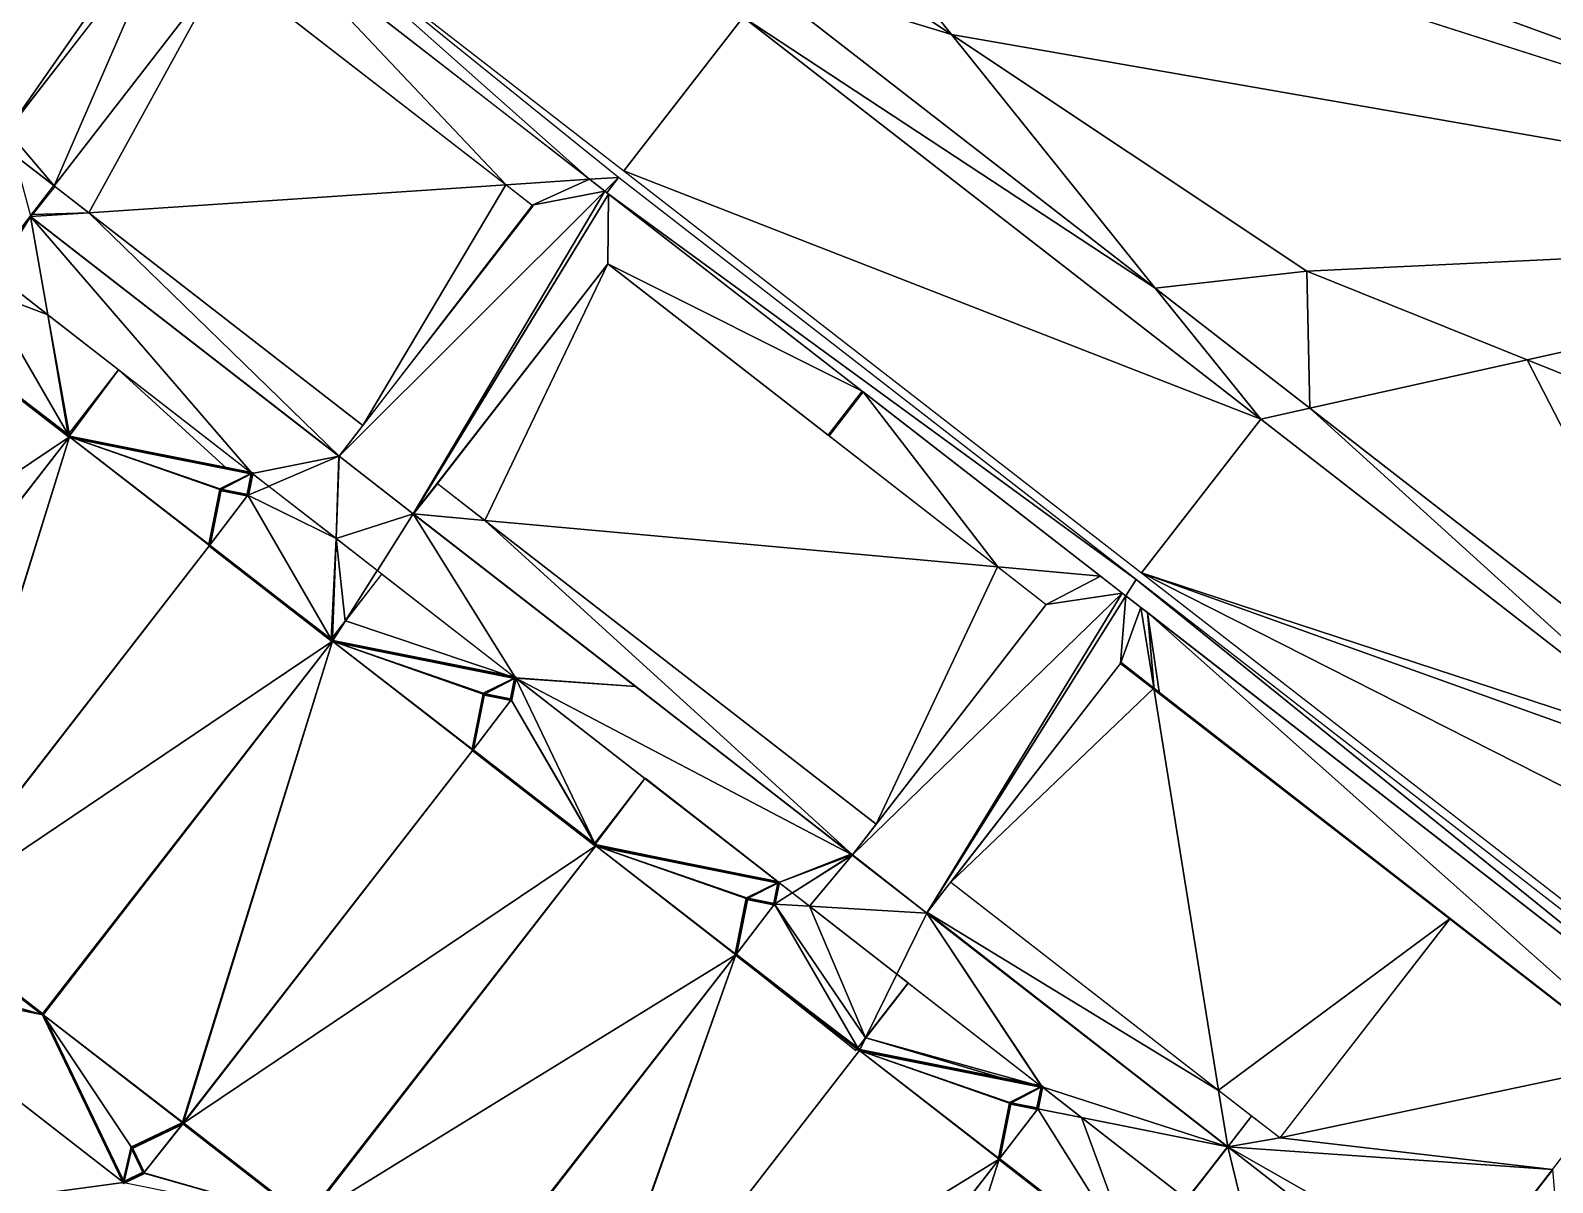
# Model space of a CAD drawing. Header units: metres. Extents: x 1634389 to 1634634, y 8249577 to 8249800.
# Drawn here: x 1634461.63 to 1634489.03, y 8249662.22 to 8249682.95 of the extents above; entities that cross this region are included whole.
import ezdxf

# ---------------------------------------------------------------- set-up
doc = ezdxf.new("R2010")
doc.units = ezdxf.units.M
doc.header["$LTSCALE"] = 2
doc.linetypes.add('CACHE2', pattern=[4.7625, 3.175, -1.5875])
for name, color, linetype in [('CONTOUR-BATIMENT', 5, 'Continuous'), ('MNT-02-ACCES PIETON PRIVE-FF-35', 40, 'Continuous'), ('MNT-02-BASSIN-FF-30', 205, 'Continuous'), ('MNT-02-BATIMENT FINI-FF-0', 1, 'Continuous'), ('MNT-02-BETON DESACTIVE FF-35', 7, 'Continuous'), ('MNT-02-ESPACE VERT DIFFERENT-FF-30', 3, 'Continuous'), ('MNT-02-ESPACE VERT-FF-30', 221, 'Continuous'), ('MNT-02-EVERGREEN-FF-45', 7, 'Continuous'), ('MNT-02-MUR VEGETALISE-FF-30', 35, 'CACHE2'), ('MNT-02-VOIRIE LOURDE-FF-60', 160, 'Continuous')]:
    doc.layers.add(name, color=color, linetype=linetype)

msp = doc.modelspace()

# ---------------------------------------------------------------- linework, layer by layer
at = {"layer": 'CONTOUR-BATIMENT', "linetype": 'CACHE2', "ltscale": 0.05, "const_width": 0.05, "flags": 128}
msp.add_lwpolyline([(1634453.83, 8249669.578), (1634452.235, 8249672.905), (1634457.26, 8249679.374), (1634460.884, 8249678.661), (1634460.806, 8249678.268), (1634460.313, 8249678.366), (1634460.113, 8249677.362), (1634462.334, 8249675.637), (1634465.623, 8249674.982), (1634465.544, 8249674.588), (1634465.052, 8249674.685), (1634464.852, 8249673.682), (1634467.065, 8249671.963), (1634470.362, 8249671.301), (1634470.283, 8249670.909), (1634469.791, 8249671.007), (1634469.59, 8249670.003), (1634471.806, 8249668.282), (1634475.101, 8249667.62), (1634475.022, 8249667.228), (1634474.53, 8249667.327), (1634474.329, 8249666.321), (1634476.553, 8249664.599), (1634479.841, 8249663.944), (1634479.761, 8249663.548), (1634479.268, 8249663.646), (1634479.068, 8249662.643), (1634481.527, 8249660.733), (1634476.314, 8249654.021), (1634473.852, 8249655.926), (1634472.929, 8249655.483), (1634473.146, 8249655.031), (1634472.786, 8249654.857), (1634471.336, 8249657.882), (1634469.116, 8249659.608), (1634468.193, 8249659.165), (1634468.409, 8249658.713), (1634468.047, 8249658.537), (1634466.598, 8249661.562), (1634464.377, 8249663.287), (1634463.454, 8249662.844), (1634463.671, 8249662.393), (1634463.309, 8249662.22), (1634461.857, 8249665.239), (1634459.636, 8249666.965), (1634458.715, 8249666.523), (1634458.932, 8249666.071), (1634458.569, 8249665.897), (1634457.118, 8249668.92), (1634454.899, 8249670.647), (1634453.976, 8249670.204), (1634454.193, 8249669.752)], close=True, dxfattribs=at)
at = {"layer": 'MNT-02-ACCES PIETON PRIVE-FF-35', "linetype": 'ByBlock'}
for points in [[(1634461.945, 8249677.837, 98.353), (1634460.996, 8249678.574, 98.691), (1634460.806, 8249678.268, 98.93)], [(1634460.113, 8249677.362, 98.93), (1634462.31, 8249675.679, 98.93), (1634460.806, 8249678.268, 98.93)], [(1634461.945, 8249677.837, 98.353), (1634460.806, 8249678.268, 98.93), (1634462.31, 8249675.679, 98.93)], [(1634462.324, 8249675.697, 98.914), (1634463.217, 8249676.848, 98.553), (1634461.945, 8249677.837, 98.353)], [(1634462.324, 8249675.697, 98.914), (1634461.945, 8249677.837, 98.353), (1634462.31, 8249675.679, 98.93)], [(1634460.113, 8249677.362, 98.93), (1634462.299, 8249675.664, 98.93), (1634462.299, 8249675.665, 98.93)], [(1634460.113, 8249677.362, 98.93), (1634462.299, 8249675.665, 98.93), (1634462.31, 8249675.679, 98.93)], [(1634465.919, 8249674.749, 98.692), (1634465.622, 8249674.98, 98.93), (1634465.544, 8249674.588, 98.93)], [(1634465.544, 8249674.588, 98.93), (1634465.052, 8249674.685, 98.93), (1634464.852, 8249673.682, 98.93)], [(1634467.131, 8249673.808, 98.354), (1634465.919, 8249674.749, 98.692), (1634465.544, 8249674.588, 98.93)], [(1634464.852, 8249673.682, 98.93), (1634467.043, 8249672, 98.93), (1634465.544, 8249674.588, 98.93)], [(1634467.131, 8249673.808, 98.354), (1634465.544, 8249674.588, 98.93), (1634467.043, 8249672, 98.93)], [(1634464.852, 8249673.682, 98.93), (1634467.034, 8249671.987, 98.93), (1634467.043, 8249672, 98.93)], [(1634467.067, 8249672.031, 98.909), (1634467.131, 8249673.808, 98.354), (1634467.043, 8249672, 98.93)], [(1634467.131, 8249673.808, 98.354), (1634467.067, 8249672.031, 98.909), (1634467.293, 8249672.322, 98.767)], [(1634467.873, 8249673.233, 98.353), (1634467.131, 8249673.808, 98.354), (1634467.293, 8249672.322, 98.767)], [(1634467.873, 8249673.233, 98.353), (1634467.293, 8249672.322, 98.767), (1634467.952, 8249673.171, 98.372)], [(1634470.283, 8249670.909, 98.93), (1634471.786, 8249668.325, 98.93), (1634470.362, 8249671.301, 98.93)], [(1634472.691, 8249669.492, 98.93), (1634470.362, 8249671.301, 98.93), (1634472.691, 8249669.492, 98.93)], [(1634472.691, 8249669.492, 98.93), (1634470.362, 8249671.301, 98.93), (1634471.786, 8249668.325, 98.93)], [(1634470.283, 8249670.909, 98.93), (1634469.791, 8249671.007, 98.93), (1634469.59, 8249670.003, 98.93)], [(1634469.59, 8249670.003, 98.93), (1634471.783, 8249668.322, 98.93), (1634470.283, 8249670.909, 98.93)], [(1634471.786, 8249668.325, 98.93), (1634470.283, 8249670.909, 98.93), (1634471.783, 8249668.322, 98.93)], [(1634469.59, 8249670.003, 98.93), (1634471.773, 8249668.308, 98.93), (1634471.773, 8249668.308, 98.93)], [(1634469.59, 8249670.003, 98.93), (1634471.773, 8249668.308, 98.93), (1634471.783, 8249668.322, 98.93)], [(1634475.344, 8249667.432, 98.692), (1634475.101, 8249667.62, 98.93), (1634475.022, 8249667.228, 98.93)], [(1634475.022, 8249667.228, 98.93), (1634474.53, 8249667.327, 98.93), (1634474.329, 8249666.321, 98.93)], [(1634475.652, 8249667.192, 98.691), (1634475.344, 8249667.432, 98.692), (1634475.022, 8249667.228, 98.93)], [(1634474.329, 8249666.321, 98.93), (1634476.526, 8249664.647, 98.93), (1634475.022, 8249667.228, 98.93)], [(1634476.526, 8249664.647, 98.93), (1634476.663, 8249664.824, 98.835), (1634475.022, 8249667.228, 98.93)], [(1634475.652, 8249667.192, 98.691), (1634475.022, 8249667.228, 98.93), (1634476.663, 8249664.824, 98.835)], [(1634477.226, 8249665.971, 98.353), (1634475.652, 8249667.192, 98.691), (1634476.663, 8249664.824, 98.835)], [(1634461.857, 8249665.239, 98.93), (1634459.636, 8249666.965, 98.93), (1634458.932, 8249666.071, 98.93)], [(1634474.329, 8249666.321, 98.93), (1634476.486, 8249664.595, 98.93), (1634476.513, 8249664.631, 98.93)], [(1634474.329, 8249666.321, 98.93), (1634476.513, 8249664.631, 98.93), (1634476.526, 8249664.647, 98.93)], [(1634458.93, 8249666.07, 98.93), (1634458.569, 8249665.897, 98.93), (1634461.857, 8249665.239, 98.93)], [(1634463.306, 8249662.223, 98.93), (1634461.857, 8249665.239, 98.93), (1634458.569, 8249665.897, 98.93)], [(1634460.542, 8249661.849, 98.894), (1634463.306, 8249662.223, 98.93), (1634458.569, 8249665.897, 98.93)], [(1634458.93, 8249666.07, 98.93), (1634461.857, 8249665.239, 98.93), (1634458.932, 8249666.071, 98.93)], [(1634477.226, 8249665.971, 98.353), (1634476.663, 8249664.824, 98.835), (1634477.43, 8249665.812, 98.398)], [(1634479.84, 8249663.94, 98.93), (1634479.839, 8249663.941, 98.93), (1634479.761, 8249663.548, 98.93)], [(1634480.548, 8249663.391, 98.921), (1634479.84, 8249663.94, 98.93), (1634479.761, 8249663.548, 98.93)], [(1634479.761, 8249663.548, 98.93), (1634479.268, 8249663.646, 98.93), (1634479.068, 8249662.643, 98.93)], [(1634479.068, 8249662.643, 98.93), (1634481.527, 8249660.733, 98.93), (1634479.761, 8249663.548, 98.93)], [(1634480.548, 8249663.391, 98.921), (1634479.761, 8249663.548, 98.93), (1634481.527, 8249660.733, 98.93)], [(1634464.375, 8249663.286, 98.93), (1634463.454, 8249662.844, 98.93), (1634464.375, 8249663.286, 98.93)], [(1634464.375, 8249663.286, 98.93), (1634463.454, 8249662.844, 98.93), (1634463.454, 8249662.844, 98.93)], [(1634463.671, 8249662.393, 98.93), (1634464.375, 8249663.286, 98.93), (1634463.454, 8249662.844, 98.93)], [(1634464.376, 8249663.286, 98.93), (1634464.375, 8249663.286, 98.93), (1634463.671, 8249662.393, 98.93)], [(1634466.59, 8249661.565, 98.93), (1634464.376, 8249663.286, 98.93), (1634463.671, 8249662.393, 98.93)], [(1634482.446, 8249661.916, 98.908), (1634480.548, 8249663.391, 98.921), (1634481.527, 8249660.733, 98.93)], [(1634463.452, 8249662.843, 98.93), (1634463.453, 8249662.84, 98.93), (1634463.454, 8249662.844, 98.93)], [(1634463.454, 8249662.844, 98.93), (1634463.452, 8249662.843, 98.93), (1634463.454, 8249662.844, 98.93)], [(1634463.453, 8249662.84, 98.93), (1634463.671, 8249662.393, 98.93), (1634463.454, 8249662.844, 98.93)], [(1634463.453, 8249662.84, 98.93), (1634463.668, 8249662.392, 98.93), (1634463.671, 8249662.393, 98.93)], [(1634463.669, 8249662.391, 98.93), (1634463.311, 8249662.22, 98.93), (1634466.59, 8249661.565, 98.93)], [(1634463.668, 8249662.392, 98.93), (1634463.669, 8249662.391, 98.93), (1634463.671, 8249662.393, 98.93)], [(1634463.669, 8249662.391, 98.93), (1634466.59, 8249661.565, 98.93), (1634463.671, 8249662.393, 98.93)], [(1634463.307, 8249662.22, 98.93), (1634463.306, 8249662.223, 98.93), (1634460.542, 8249661.849, 98.894)]]:
    msp.add_3dface(points, dxfattribs=at)
at = {"layer": 'MNT-02-BASSIN-FF-30', "color": 1, "linetype": 'ByBlock'}
for points in [[(1634490.831, 8249689.482, 97.7), (1634477.724, 8249689.012, 97.7), (1634499.567, 8249681.83, 97.7)], [(1634476.403, 8249688.009, 98.61), (1634499.216, 8249680.73, 98.47), (1634477.724, 8249689.012, 97.7)], [(1634499.216, 8249680.73, 98.47), (1634499.567, 8249681.83, 97.7), (1634477.724, 8249689.012, 97.7)]]:
    msp.add_3dface(points, dxfattribs=at)
at = {"layer": 'MNT-02-BATIMENT FINI-FF-0', "color": 5, "linetype": 'ByBlock'}
for points in [[(1634454.904, 8249670.651, 99.28), (1634462.334, 8249675.637, 99.28), (1634460.113, 8249677.362, 99.28)], [(1634462.321, 8249675.655, 99.28), (1634460.117, 8249677.367, 99.28), (1634460.113, 8249677.362, 99.28)], [(1634462.321, 8249675.655, 99.28), (1634460.113, 8249677.362, 99.28), (1634462.334, 8249675.637, 99.28)], [(1634457.105, 8249668.938, 99.28), (1634462.334, 8249675.637, 99.28), (1634454.904, 8249670.651, 99.28)], [(1634462.334, 8249675.637, 99.28), (1634457.105, 8249668.938, 99.28), (1634457.118, 8249668.92, 99.28)], [(1634459.623, 8249666.983, 99.28), (1634462.334, 8249675.637, 99.28), (1634457.118, 8249668.92, 99.28)], [(1634459.623, 8249666.983, 99.28), (1634459.638, 8249666.972, 99.28), (1634462.334, 8249675.637, 99.28)], [(1634459.638, 8249666.972, 99.28), (1634464.852, 8249673.682, 99.28), (1634462.334, 8249675.637, 99.28)], [(1634462.324, 8249675.654, 99.28), (1634462.321, 8249675.655, 99.28), (1634462.334, 8249675.637, 99.28)], [(1634462.331, 8249675.653, 99.276), (1634462.324, 8249675.654, 99.28), (1634462.334, 8249675.637, 99.28)], [(1634462.331, 8249675.653, 99.276), (1634462.334, 8249675.637, 99.28), (1634465.606, 8249675, 99.276)], [(1634464.839, 8249673.7, 99.28), (1634462.334, 8249675.637, 99.28), (1634464.852, 8249673.682, 99.28)], [(1634465.607, 8249674.985, 99.28), (1634465.606, 8249675, 99.276), (1634462.334, 8249675.637, 99.28)], [(1634464.839, 8249673.7, 99.28), (1634465.037, 8249674.691, 99.28), (1634462.334, 8249675.637, 99.28)], [(1634465.037, 8249674.691, 99.28), (1634465.039, 8249674.703, 99.28), (1634462.334, 8249675.637, 99.28)], [(1634465.039, 8249674.703, 99.28), (1634465.607, 8249674.985, 99.28), (1634462.334, 8249675.637, 99.28)], [(1634465.039, 8249674.703, 99.28), (1634465.074, 8249674.697, 99.28), (1634465.607, 8249674.985, 99.28)], [(1634465.604, 8249674.972, 99.28), (1634465.607, 8249674.985, 99.28), (1634465.074, 8249674.697, 99.28)], [(1634465.074, 8249674.697, 99.28), (1634465.531, 8249674.606, 99.28), (1634465.604, 8249674.972, 99.28)], [(1634465.609, 8249674.997, 99.277), (1634465.61, 8249675, 99.274), (1634465.606, 8249675, 99.276)], [(1634465.607, 8249674.985, 99.28), (1634465.609, 8249674.997, 99.277), (1634465.606, 8249675, 99.276)], [(1634459.638, 8249666.972, 99.28), (1634459.64, 8249666.97, 99.28), (1634464.852, 8249673.682, 99.28)], [(1634459.64, 8249666.97, 99.28), (1634459.641, 8249666.969, 99.28), (1634464.852, 8249673.682, 99.28)], [(1634459.641, 8249666.969, 99.28), (1634467.065, 8249671.963, 99.28), (1634464.852, 8249673.682, 99.28)], [(1634464.853, 8249673.689, 99.28), (1634464.839, 8249673.7, 99.28), (1634464.852, 8249673.682, 99.28)], [(1634464.856, 8249673.687, 99.28), (1634464.853, 8249673.689, 99.28), (1634464.852, 8249673.682, 99.28)], [(1634467.052, 8249671.981, 99.28), (1634464.856, 8249673.687, 99.28), (1634464.852, 8249673.682, 99.28)], [(1634467.052, 8249671.981, 99.28), (1634464.852, 8249673.682, 99.28), (1634467.065, 8249671.963, 99.28)], [(1634461.844, 8249665.257, 99.28), (1634467.065, 8249671.963, 99.28), (1634459.641, 8249666.969, 99.28)], [(1634467.065, 8249671.963, 99.28), (1634461.844, 8249665.257, 99.28), (1634461.857, 8249665.239, 99.28)], [(1634464.364, 8249663.305, 99.28), (1634467.065, 8249671.963, 99.28), (1634461.857, 8249665.239, 99.28)], [(1634464.364, 8249663.305, 99.28), (1634464.379, 8249663.294, 99.28), (1634467.065, 8249671.963, 99.28)], [(1634464.379, 8249663.294, 99.28), (1634469.59, 8249670.003, 99.28), (1634467.065, 8249671.963, 99.28)], [(1634467.055, 8249671.98, 99.28), (1634467.052, 8249671.981, 99.28), (1634467.065, 8249671.963, 99.28)], [(1634467.065, 8249671.978, 99.275), (1634467.055, 8249671.98, 99.28), (1634467.065, 8249671.963, 99.28)], [(1634467.074, 8249671.977, 99.274), (1634467.065, 8249671.978, 99.275), (1634467.065, 8249671.963, 99.28)], [(1634467.074, 8249671.977, 99.274), (1634467.065, 8249671.963, 99.28), (1634470.346, 8249671.304, 99.28)], [(1634469.776, 8249671.012, 99.28), (1634469.778, 8249671.025, 99.28), (1634467.065, 8249671.963, 99.28)], [(1634469.778, 8249671.025, 99.28), (1634470.346, 8249671.304, 99.28), (1634467.065, 8249671.963, 99.28)], [(1634469.578, 8249670.021, 99.28), (1634469.776, 8249671.012, 99.28), (1634467.065, 8249671.963, 99.28)], [(1634469.578, 8249670.021, 99.28), (1634467.065, 8249671.963, 99.28), (1634469.59, 8249670.003, 99.28)], [(1634470.349, 8249671.319, 99.274), (1634467.074, 8249671.977, 99.274), (1634470.346, 8249671.304, 99.28)], [(1634469.813, 8249671.018, 99.28), (1634470.346, 8249671.304, 99.28), (1634469.778, 8249671.025, 99.28)], [(1634469.813, 8249671.018, 99.28), (1634470.344, 8249671.291, 99.28), (1634470.346, 8249671.304, 99.28)], [(1634469.813, 8249671.018, 99.28), (1634470.27, 8249670.927, 99.28), (1634470.344, 8249671.291, 99.28)], [(1634464.379, 8249663.294, 99.28), (1634464.381, 8249663.292, 99.28), (1634469.59, 8249670.003, 99.28)], [(1634464.381, 8249663.292, 99.28), (1634464.382, 8249663.291, 99.28), (1634469.59, 8249670.003, 99.28)], [(1634464.382, 8249663.291, 99.28), (1634471.806, 8249668.282, 99.28), (1634469.59, 8249670.003, 99.28)], [(1634469.592, 8249670.01, 99.28), (1634469.578, 8249670.021, 99.28), (1634469.59, 8249670.003, 99.28)], [(1634469.594, 8249670.008, 99.28), (1634469.592, 8249670.01, 99.28), (1634469.59, 8249670.003, 99.28)], [(1634471.793, 8249668.3, 99.28), (1634469.594, 8249670.008, 99.28), (1634469.59, 8249670.003, 99.28)], [(1634471.793, 8249668.3, 99.28), (1634469.59, 8249670.003, 99.28), (1634471.806, 8249668.282, 99.28)], [(1634466.585, 8249661.581, 99.28), (1634471.806, 8249668.282, 99.28), (1634464.382, 8249663.291, 99.28)], [(1634471.806, 8249668.282, 99.28), (1634466.585, 8249661.581, 99.28), (1634466.598, 8249661.562, 99.28)], [(1634471.806, 8249668.282, 99.28), (1634466.598, 8249661.562, 99.28), (1634474.329, 8249666.321, 99.28)], [(1634471.796, 8249668.3, 99.28), (1634471.793, 8249668.3, 99.28), (1634471.806, 8249668.282, 99.28)], [(1634471.798, 8249668.299, 99.28), (1634471.796, 8249668.3, 99.28), (1634471.806, 8249668.282, 99.28)], [(1634471.798, 8249668.299, 99.28), (1634471.806, 8249668.282, 99.28), (1634475.074, 8249667.641, 99.28)], [(1634475.085, 8249667.623, 99.28), (1634475.074, 8249667.641, 99.28), (1634471.806, 8249668.282, 99.28)], [(1634474.514, 8249667.332, 99.28), (1634474.517, 8249667.345, 99.28), (1634471.806, 8249668.282, 99.28)], [(1634474.517, 8249667.345, 99.28), (1634475.085, 8249667.623, 99.28), (1634471.806, 8249668.282, 99.28)], [(1634474.316, 8249666.339, 99.28), (1634474.514, 8249667.332, 99.28), (1634471.806, 8249668.282, 99.28)], [(1634474.316, 8249666.339, 99.28), (1634471.806, 8249668.282, 99.28), (1634474.329, 8249666.321, 99.28)], [(1634474.517, 8249667.345, 99.28), (1634474.551, 8249667.338, 99.28), (1634475.085, 8249667.623, 99.28)], [(1634475.082, 8249667.611, 99.28), (1634475.085, 8249667.623, 99.28), (1634474.551, 8249667.338, 99.28)], [(1634474.551, 8249667.338, 99.28), (1634475.01, 8249667.246, 99.28), (1634475.082, 8249667.611, 99.28)], [(1634475.085, 8249667.623, 99.28), (1634475.087, 8249667.631, 99.28), (1634475.074, 8249667.641, 99.28)], [(1634475.087, 8249667.631, 99.28), (1634475.088, 8249667.638, 99.274), (1634475.074, 8249667.641, 99.28)], [(1634469.103, 8249659.626, 99.28), (1634474.329, 8249666.321, 99.28), (1634466.598, 8249661.562, 99.28)], [(1634469.103, 8249659.626, 99.28), (1634469.119, 8249659.613, 99.28), (1634474.329, 8249666.321, 99.28)], [(1634469.119, 8249659.613, 99.28), (1634471.324, 8249657.9, 99.28), (1634474.329, 8249666.321, 99.28)], [(1634471.324, 8249657.9, 99.28), (1634471.336, 8249657.882, 99.28), (1634474.329, 8249666.321, 99.28)], [(1634476.553, 8249664.599, 99.28), (1634474.329, 8249666.321, 99.28), (1634471.336, 8249657.882, 99.28)], [(1634474.331, 8249666.328, 99.28), (1634474.316, 8249666.339, 99.28), (1634474.329, 8249666.321, 99.28)], [(1634474.333, 8249666.326, 99.28), (1634474.331, 8249666.328, 99.28), (1634474.329, 8249666.321, 99.28)], [(1634476.54, 8249664.618, 99.28), (1634474.333, 8249666.326, 99.28), (1634474.329, 8249666.321, 99.28)], [(1634476.54, 8249664.618, 99.28), (1634474.329, 8249666.321, 99.28), (1634476.553, 8249664.599, 99.28)], [(1634461.844, 8249665.257, 99.28), (1634461.85, 8249665.244, 99.28), (1634461.857, 8249665.239, 99.28)], [(1634461.85, 8249665.244, 99.28), (1634461.852, 8249665.241, 99.28), (1634461.857, 8249665.239, 99.28)], [(1634461.852, 8249665.241, 99.28), (1634461.852, 8249665.24, 99.28), (1634461.857, 8249665.239, 99.28)], [(1634461.852, 8249665.24, 99.28), (1634463.297, 8249662.238, 99.28), (1634461.857, 8249665.239, 99.28)], [(1634463.441, 8249662.862, 99.28), (1634463.442, 8249662.862, 99.28), (1634461.857, 8249665.239, 99.28)], [(1634463.442, 8249662.862, 99.28), (1634464.358, 8249663.302, 99.28), (1634461.857, 8249665.239, 99.28)], [(1634463.297, 8249662.238, 99.28), (1634463.3, 8249662.24, 99.28), (1634461.857, 8249665.239, 99.28)], [(1634461.857, 8249665.239, 99.28), (1634463.3, 8249662.24, 99.28), (1634463.441, 8249662.862, 99.28)], [(1634464.358, 8249663.302, 99.28), (1634464.364, 8249663.305, 99.28), (1634461.857, 8249665.239, 99.28)], [(1634476.553, 8249664.599, 99.28), (1634471.336, 8249657.882, 99.28), (1634479.068, 8249662.643, 99.28)], [(1634476.543, 8249664.617, 99.28), (1634476.54, 8249664.618, 99.28), (1634476.553, 8249664.599, 99.28)], [(1634476.56, 8249664.614, 99.274), (1634476.543, 8249664.617, 99.28), (1634476.553, 8249664.599, 99.28)], [(1634476.56, 8249664.614, 99.274), (1634476.553, 8249664.599, 99.28), (1634479.826, 8249663.948, 99.28)], [(1634479.255, 8249663.664, 99.28), (1634479.826, 8249663.948, 99.28), (1634476.553, 8249664.599, 99.28)], [(1634479.253, 8249663.651, 99.28), (1634479.255, 8249663.664, 99.28), (1634476.553, 8249664.599, 99.28)], [(1634479.055, 8249662.661, 99.28), (1634479.253, 8249663.651, 99.28), (1634476.553, 8249664.599, 99.28)], [(1634479.055, 8249662.661, 99.28), (1634476.553, 8249664.599, 99.28), (1634479.068, 8249662.643, 99.28)], [(1634479.829, 8249663.963, 99.274), (1634476.56, 8249664.614, 99.274), (1634479.826, 8249663.948, 99.28)], [(1634479.29, 8249663.657, 99.28), (1634479.826, 8249663.948, 99.28), (1634479.255, 8249663.664, 99.28)], [(1634479.29, 8249663.657, 99.28), (1634479.823, 8249663.935, 99.28), (1634479.826, 8249663.948, 99.28)], [(1634479.29, 8249663.657, 99.28), (1634479.748, 8249663.566, 99.28), (1634479.823, 8249663.935, 99.28)], [(1634463.3, 8249662.24, 99.28), (1634463.316, 8249662.247, 99.28), (1634463.441, 8249662.862, 99.28)], [(1634463.453, 8249662.838, 99.28), (1634463.441, 8249662.862, 99.28), (1634463.316, 8249662.247, 99.28)], [(1634463.316, 8249662.247, 99.28), (1634463.658, 8249662.411, 99.28), (1634463.453, 8249662.838, 99.28)], [(1634473.839, 8249655.944, 99.28), (1634479.068, 8249662.643, 99.28), (1634471.336, 8249657.882, 99.28)], [(1634473.839, 8249655.944, 99.28), (1634473.856, 8249655.931, 99.28), (1634479.068, 8249662.643, 99.28)], [(1634473.856, 8249655.931, 99.28), (1634476.333, 8249654.08, 99.28), (1634479.068, 8249662.643, 99.28)], [(1634476.333, 8249654.08, 99.28), (1634481.51, 8249660.746, 99.28), (1634479.068, 8249662.643, 99.28)], [(1634479.07, 8249662.65, 99.28), (1634479.055, 8249662.661, 99.28), (1634479.068, 8249662.643, 99.28)], [(1634479.072, 8249662.648, 99.28), (1634479.07, 8249662.65, 99.28), (1634479.068, 8249662.643, 99.28)], [(1634481.514, 8249660.751, 99.28), (1634479.072, 8249662.648, 99.28), (1634479.068, 8249662.643, 99.28)], [(1634481.51, 8249660.746, 99.28), (1634481.514, 8249660.751, 99.28), (1634479.068, 8249662.643, 99.28)]]:
    msp.add_3dface(points, dxfattribs=at)
at = {"layer": 'MNT-02-BETON DESACTIVE FF-35', "color": 6, "linetype": 'ByBlock'}
for points in [[(1634475.93, 8249687.635, 98.6), (1634474.982, 8249686.888, 98.62), (1634498.76, 8249679.301, 98.48)], [(1634499.064, 8249680.253, 98.46), (1634475.93, 8249687.635, 98.6), (1634498.76, 8249679.301, 98.48)], [(1634465.731, 8249684.901, 98.723), (1634465.118, 8249684.109, 98.599), (1634470.19, 8249680.173, 98.601)], [(1634471.691, 8249680.274, 98.726), (1634465.731, 8249684.901, 98.723), (1634470.19, 8249680.173, 98.601)], [(1634471.691, 8249680.274, 98.726), (1634470.19, 8249680.173, 98.601), (1634470.661, 8249679.808, 98.601)], [(1634471.967, 8249680.059, 98.726), (1634471.691, 8249680.274, 98.726), (1634470.661, 8249679.808, 98.601)], [(1634470.661, 8249679.808, 98.601), (1634467.185, 8249675.294, 97.89), (1634471.967, 8249680.059, 98.726)], [(1634467.185, 8249675.294, 97.89), (1634468.521, 8249674.252, 97.89), (1634471.967, 8249680.059, 98.726)], [(1634471.967, 8249680.059, 98.726), (1634468.521, 8249674.252, 97.89), (1634472.034, 8249680.008, 98.726)], [(1634468.525, 8249674.256, 97.891), (1634472.034, 8249680.008, 98.726), (1634468.521, 8249674.252, 97.89)], [(1634472.022, 8249678.753, 98.599), (1634472.034, 8249680.008, 98.726), (1634468.525, 8249674.256, 97.891)], [(1634472.022, 8249678.753, 98.599), (1634476.604, 8249676.46, 98.707), (1634472.034, 8249680.008, 98.726)], [(1634461.613, 8249679.601, 97.895), (1634460.884, 8249678.661, 98.93), (1634461.632, 8249679.602, 97.89)], [(1634460.996, 8249678.574, 98.691), (1634461.632, 8249679.602, 97.89), (1634460.884, 8249678.661, 98.93)], [(1634461.632, 8249679.602, 97.89), (1634460.996, 8249678.574, 98.691), (1634461.945, 8249677.837, 98.353)], [(1634461.632, 8249679.602, 97.89), (1634461.621, 8249679.61, 97.894), (1634461.613, 8249679.601, 97.895)], [(1634461.945, 8249677.837, 98.353), (1634465.622, 8249674.982, 98.93), (1634461.632, 8249679.602, 97.89)], [(1634467.18, 8249675.293, 97.893), (1634461.632, 8249679.602, 97.89), (1634465.622, 8249674.982, 98.93)], [(1634472.022, 8249678.753, 98.599), (1634475.99, 8249675.671, 98.582), (1634476.604, 8249676.46, 98.707)], [(1634476.62, 8249676.448, 98.707), (1634476.006, 8249675.658, 98.582), (1634479.042, 8249673.3, 98.569)], [(1634480.891, 8249673.133, 98.688), (1634476.62, 8249676.448, 98.707), (1634479.042, 8249673.3, 98.569)], [(1634467.18, 8249675.293, 97.893), (1634465.622, 8249674.982, 98.93), (1634465.623, 8249674.982, 98.93)], [(1634467.18, 8249675.293, 97.893), (1634465.623, 8249674.982, 98.93), (1634465.921, 8249674.75, 98.691)], [(1634467.18, 8249675.292, 97.893), (1634467.18, 8249675.293, 97.893), (1634465.921, 8249674.75, 98.691)], [(1634467.182, 8249675.291, 97.892), (1634467.18, 8249675.292, 97.893), (1634465.921, 8249674.75, 98.691)], [(1634467.182, 8249675.291, 97.892), (1634465.921, 8249674.75, 98.691), (1634467.131, 8249673.81, 98.353)], [(1634467.182, 8249675.291, 97.892), (1634467.131, 8249673.81, 98.353), (1634467.185, 8249675.294, 97.89)], [(1634468.521, 8249674.252, 97.89), (1634467.185, 8249675.294, 97.89), (1634467.131, 8249673.81, 98.353)], [(1634467.131, 8249673.81, 98.353), (1634467.874, 8249673.234, 98.353), (1634468.521, 8249674.252, 97.89)], [(1634467.874, 8249673.234, 98.353), (1634470.36, 8249671.303, 98.929), (1634468.521, 8249674.252, 97.89)], [(1634468.532, 8249674.251, 97.891), (1634468.525, 8249674.256, 97.891), (1634468.521, 8249674.252, 97.89)], [(1634468.532, 8249674.251, 97.891), (1634468.521, 8249674.252, 97.89), (1634472.524, 8249671.146, 97.89)], [(1634472.524, 8249671.146, 97.89), (1634468.521, 8249674.252, 97.89), (1634470.36, 8249671.303, 98.929)], [(1634480.891, 8249673.133, 98.688), (1634479.042, 8249673.3, 98.569), (1634479.916, 8249672.621, 98.569)], [(1634481.283, 8249672.828, 98.688), (1634480.891, 8249673.133, 98.688), (1634479.916, 8249672.621, 98.569)], [(1634476.426, 8249668.118, 97.89), (1634477.765, 8249667.071, 97.89), (1634481.283, 8249672.828, 98.688)], [(1634479.916, 8249672.621, 98.569), (1634476.426, 8249668.118, 97.89), (1634481.283, 8249672.828, 98.688)], [(1634481.283, 8249672.828, 98.688), (1634477.765, 8249667.071, 97.89), (1634481.35, 8249672.776, 98.688)], [(1634477.766, 8249667.072, 97.89), (1634481.35, 8249672.776, 98.688), (1634477.765, 8249667.071, 97.89)], [(1634481.25, 8249671.562, 98.649), (1634481.35, 8249672.776, 98.688), (1634477.766, 8249667.072, 97.89)], [(1634481.618, 8249672.568, 98.738), (1634481.35, 8249672.776, 98.688), (1634481.25, 8249671.562, 98.649)], [(1634479.916, 8249672.621, 98.569), (1634476.426, 8249668.118, 97.89), (1634476.426, 8249668.118, 97.89)], [(1634481.25, 8249671.562, 98.649), (1634481.856, 8249671.092, 98.761), (1634481.618, 8249672.568, 98.738)], [(1634481.737, 8249672.476, 98.722), (1634481.618, 8249672.568, 98.738), (1634481.856, 8249671.092, 98.761)], [(1634495.043, 8249662.146, 98.592), (1634481.737, 8249672.476, 98.722), (1634493.26, 8249662.254, 98.637)], [(1634481.737, 8249672.476, 98.722), (1634481.856, 8249671.092, 98.761), (1634481.956, 8249671.014, 98.748)], [(1634481.737, 8249672.476, 98.722), (1634481.956, 8249671.014, 98.748), (1634493.26, 8249662.254, 98.637)], [(1634472.524, 8249671.146, 97.89), (1634470.36, 8249671.303, 98.929), (1634470.367, 8249671.298, 98.929)], [(1634472.524, 8249671.146, 97.89), (1634470.367, 8249671.298, 98.929), (1634476.399, 8249668.132, 97.895)], [(1634475.102, 8249667.621, 98.929), (1634476.399, 8249668.132, 97.895), (1634470.367, 8249671.298, 98.929)], [(1634476.399, 8249668.132, 97.895), (1634475.102, 8249667.621, 98.929), (1634476.42, 8249668.116, 97.895)], [(1634475.345, 8249667.433, 98.691), (1634476.42, 8249668.116, 97.895), (1634475.102, 8249667.621, 98.929)], [(1634476.42, 8249668.116, 97.895), (1634475.345, 8249667.433, 98.691), (1634476.421, 8249668.115, 97.894)], [(1634475.655, 8249667.192, 98.69), (1634476.421, 8249668.115, 97.894), (1634475.345, 8249667.433, 98.691)], [(1634476.422, 8249668.114, 97.894), (1634476.421, 8249668.115, 97.894), (1634475.655, 8249667.192, 98.69)], [(1634476.422, 8249668.114, 97.894), (1634475.655, 8249667.192, 98.69), (1634477.765, 8249667.071, 97.89)], [(1634476.425, 8249668.117, 97.891), (1634476.422, 8249668.114, 97.894), (1634476.426, 8249668.118, 97.89)], [(1634476.426, 8249668.118, 97.89), (1634476.422, 8249668.114, 97.894), (1634477.765, 8249667.071, 97.89)], [(1634476.426, 8249668.118, 97.89), (1634476.425, 8249668.118, 97.891), (1634476.426, 8249668.118, 97.89)], [(1634476.425, 8249668.118, 97.891), (1634476.425, 8249668.117, 97.891), (1634476.426, 8249668.118, 97.89)], [(1634475.655, 8249667.192, 98.69), (1634477.226, 8249665.972, 98.353), (1634477.765, 8249667.071, 97.89)], [(1634477.226, 8249665.972, 98.353), (1634479.836, 8249663.945, 98.93), (1634477.765, 8249667.071, 97.89)], [(1634477.766, 8249667.072, 97.89), (1634477.765, 8249667.071, 97.89), (1634483.182, 8249662.864, 98.89)], [(1634479.841, 8249663.944, 98.93), (1634483.182, 8249662.864, 98.89), (1634477.765, 8249667.071, 97.89)], [(1634479.836, 8249663.945, 98.93), (1634479.841, 8249663.944, 98.93), (1634477.765, 8249667.071, 97.89)], [(1634479.836, 8249663.945, 98.93), (1634479.839, 8249663.943, 98.93), (1634479.841, 8249663.944, 98.93)], [(1634479.839, 8249663.943, 98.93), (1634479.841, 8249663.942, 98.93), (1634479.841, 8249663.944, 98.93)], [(1634479.841, 8249663.942, 98.93), (1634480.552, 8249663.39, 98.921), (1634479.841, 8249663.944, 98.93)], [(1634480.552, 8249663.39, 98.921), (1634483.182, 8249662.864, 98.89), (1634479.841, 8249663.944, 98.93)], [(1634480.552, 8249663.39, 98.921), (1634482.447, 8249661.918, 98.908), (1634483.182, 8249662.864, 98.89)]]:
    msp.add_3dface(points, dxfattribs=at)
at = {"layer": 'MNT-02-ESPACE VERT DIFFERENT-FF-30', "linetype": 'ByBlock'}
for points in [[(1634474.569, 8249683.99, 98.717), (1634478.208, 8249682.878, 98.677), (1634474.74, 8249685.183, 98.698)], [(1634461.218, 8249681.15, 98.269), (1634463.924, 8249685.037, 98.896), (1634460.296, 8249684.591, 99)], [(1634461.218, 8249681.15, 98.269), (1634464.119, 8249684.886, 98.856), (1634463.924, 8249685.037, 98.896)], [(1634474.569, 8249683.99, 98.717), (1634481.877, 8249678.317, 98.686), (1634478.208, 8249682.878, 98.677)], [(1634481.877, 8249678.317, 98.686), (1634484.608, 8249678.624, 98.659), (1634478.208, 8249682.878, 98.677)], [(1634461.627, 8249679.619, 97.944), (1634462.049, 8249680.162, 98.029), (1634461.333, 8249680.717, 98.177)], [(1634481.877, 8249678.317, 98.686), (1634484.662, 8249676.155, 98.681), (1634484.608, 8249678.624, 98.659)], [(1634484.662, 8249676.155, 98.681), (1634488.574, 8249677.028, 98.639), (1634484.608, 8249678.624, 98.659)], [(1634484.662, 8249676.155, 98.681), (1634491.932, 8249670.511, 98.609), (1634488.574, 8249677.028, 98.639)], [(1634491.932, 8249670.511, 98.609), (1634494.989, 8249674.447, 98.574), (1634488.574, 8249677.028, 98.639)]]:
    msp.add_3dface(points, dxfattribs=at)
at = {"layer": 'MNT-02-ESPACE VERT-FF-30', "linetype": 'ByBlock'}
for points in [[(1634476.474, 8249687.985, 98.61), (1634475.93, 8249687.635, 98.65), (1634499.064, 8249680.253, 98.51)], [(1634499.216, 8249680.728, 98.47), (1634476.474, 8249687.985, 98.61), (1634499.064, 8249680.253, 98.51)], [(1634475.93, 8249687.635, 98.65), (1634475.965, 8249687.622, 98.65), (1634499.064, 8249680.253, 98.51)], [(1634499.064, 8249680.252, 98.51), (1634499.064, 8249680.253, 98.51), (1634475.965, 8249687.622, 98.65)], [(1634474.984, 8249686.886, 98.67), (1634474.74, 8249685.183, 98.698), (1634478.208, 8249682.878, 98.677)], [(1634498.757, 8249679.3, 98.53), (1634474.984, 8249686.886, 98.67), (1634478.208, 8249682.878, 98.677)], [(1634498.757, 8249679.3, 98.53), (1634478.208, 8249682.878, 98.677), (1634484.608, 8249678.624, 98.659)], [(1634462.679, 8249679.671, 98.027), (1634462.066, 8249680.147, 98.027), (1634461.664, 8249679.643, 97.947)], [(1634461.631, 8249679.601, 97.94), (1634461.63, 8249679.6, 97.941), (1634461.631, 8249679.6, 97.942)], [(1634461.631, 8249679.6, 97.941), (1634461.632, 8249679.602, 97.94), (1634461.631, 8249679.6, 97.942)], [(1634461.632, 8249679.602, 97.94), (1634461.631, 8249679.601, 97.94), (1634461.632, 8249679.602, 97.94)], [(1634461.631, 8249679.601, 97.94), (1634461.631, 8249679.6, 97.942), (1634461.632, 8249679.602, 97.94)], [(1634461.631, 8249679.6, 97.941), (1634461.633, 8249679.599, 97.941), (1634461.632, 8249679.602, 97.94)], [(1634462.679, 8249679.671, 98.027), (1634461.664, 8249679.643, 97.947), (1634461.632, 8249679.602, 97.94)], [(1634462.679, 8249679.671, 98.027), (1634461.632, 8249679.602, 97.94), (1634467.184, 8249675.295, 97.94)], [(1634461.632, 8249679.602, 97.94), (1634461.632, 8249679.602, 97.94), (1634461.664, 8249679.643, 97.947)], [(1634461.632, 8249679.602, 97.94), (1634461.632, 8249679.602, 97.94), (1634461.632, 8249679.602, 97.94)], [(1634461.633, 8249679.599, 97.941), (1634461.639, 8249679.594, 97.942), (1634461.632, 8249679.602, 97.94)], [(1634461.632, 8249679.602, 97.94), (1634461.639, 8249679.594, 97.942), (1634467.184, 8249675.295, 97.94)], [(1634467.182, 8249675.294, 97.942), (1634467.184, 8249675.295, 97.94), (1634461.639, 8249679.594, 97.942)], [(1634467.612, 8249675.846, 98.027), (1634462.679, 8249679.671, 98.027), (1634467.184, 8249675.295, 97.94)], [(1634498.757, 8249679.3, 98.53), (1634484.608, 8249678.624, 98.659), (1634488.574, 8249677.028, 98.639)], [(1634498.757, 8249679.3, 98.53), (1634488.574, 8249677.028, 98.639), (1634494.989, 8249674.447, 98.574)], [(1634467.184, 8249675.295, 97.94), (1634467.182, 8249675.294, 97.942), (1634467.183, 8249675.294, 97.941)], [(1634467.182, 8249675.294, 97.942), (1634467.183, 8249675.294, 97.941), (1634467.183, 8249675.294, 97.941)], [(1634467.182, 8249675.294, 97.942), (1634467.183, 8249675.293, 97.941), (1634467.183, 8249675.294, 97.941)], [(1634467.183, 8249675.293, 97.941), (1634467.183, 8249675.293, 97.941), (1634467.183, 8249675.294, 97.941)], [(1634468.955, 8249674.797, 98.027), (1634468.525, 8249674.257, 97.941), (1634469.809, 8249674.135, 98.023)], [(1634468.52, 8249674.251, 97.941), (1634468.52, 8249674.25, 97.941), (1634468.521, 8249674.252, 97.94)], [(1634468.521, 8249674.252, 97.94), (1634468.52, 8249674.251, 97.941), (1634468.521, 8249674.252, 97.94)], [(1634468.52, 8249674.25, 97.941), (1634468.524, 8249674.247, 97.942), (1634468.521, 8249674.252, 97.94)], [(1634468.525, 8249674.257, 97.941), (1634468.521, 8249674.252, 97.94), (1634469.809, 8249674.135, 98.023)], [(1634468.525, 8249674.257, 97.941), (1634468.521, 8249674.252, 97.94), (1634468.521, 8249674.252, 97.94)], [(1634469.809, 8249674.135, 98.023), (1634468.521, 8249674.252, 97.94), (1634476.426, 8249668.118, 97.94)], [(1634476.416, 8249668.123, 97.942), (1634476.426, 8249668.118, 97.94), (1634468.521, 8249674.252, 97.94)], [(1634468.524, 8249674.247, 97.942), (1634476.416, 8249668.123, 97.942), (1634468.521, 8249674.252, 97.94)], [(1634476.854, 8249668.67, 98.023), (1634469.809, 8249674.135, 98.023), (1634476.426, 8249668.118, 97.94)], [(1634476.424, 8249668.117, 97.942), (1634476.425, 8249668.118, 97.94), (1634476.416, 8249668.123, 97.942)], [(1634476.426, 8249668.118, 97.94), (1634476.416, 8249668.123, 97.942), (1634476.425, 8249668.118, 97.94)], [(1634476.424, 8249668.117, 97.942), (1634476.425, 8249668.117, 97.941), (1634476.425, 8249668.118, 97.94)], [(1634476.424, 8249668.117, 97.942), (1634476.424, 8249668.117, 97.941), (1634476.425, 8249668.117, 97.941)], [(1634478.194, 8249667.625, 98.033), (1634477.769, 8249667.078, 97.941), (1634483.018, 8249663.878, 98.924)], [(1634477.764, 8249667.071, 97.94), (1634477.763, 8249667.07, 97.941), (1634477.764, 8249667.069, 97.941)], [(1634477.765, 8249667.072, 97.94), (1634477.764, 8249667.071, 97.94), (1634477.765, 8249667.071, 97.94)], [(1634477.764, 8249667.071, 97.94), (1634477.764, 8249667.069, 97.941), (1634477.765, 8249667.071, 97.94)], [(1634477.764, 8249667.069, 97.941), (1634477.769, 8249667.066, 97.942), (1634477.765, 8249667.071, 97.94)], [(1634477.769, 8249667.078, 97.941), (1634477.765, 8249667.071, 97.94), (1634483.182, 8249662.864, 98.94)], [(1634477.769, 8249667.078, 97.941), (1634477.765, 8249667.072, 97.94), (1634477.765, 8249667.071, 97.94)], [(1634477.765, 8249667.071, 97.94), (1634477.769, 8249667.066, 97.942), (1634483.182, 8249662.864, 98.94)], [(1634483.018, 8249663.878, 98.924), (1634477.769, 8249667.078, 97.941), (1634483.182, 8249662.864, 98.94)], [(1634483.176, 8249662.866, 98.94), (1634483.182, 8249662.864, 98.94), (1634477.769, 8249667.066, 97.942)], [(1634487.187, 8249666.972, 98.759), (1634484.118, 8249663.024, 98.913), (1634490.524, 8249664.381, 98.726)], [(1634489.027, 8249662.453, 98.801), (1634490.524, 8249664.381, 98.726), (1634484.118, 8249663.024, 98.913)], [(1634483.611, 8249663.418, 98.918), (1634483.018, 8249663.878, 98.924), (1634483.182, 8249662.864, 98.94)], [(1634484.118, 8249663.024, 98.913), (1634483.611, 8249663.418, 98.918), (1634483.182, 8249662.864, 98.94)], [(1634483.18, 8249662.863, 98.94), (1634481.515, 8249660.752, 98.98), (1634481.531, 8249660.738, 98.98)], [(1634484.264, 8249658.416, 98.78), (1634483.182, 8249662.864, 98.94), (1634481.531, 8249660.738, 98.98)], [(1634483.18, 8249662.863, 98.94), (1634481.531, 8249660.738, 98.98), (1634483.182, 8249662.864, 98.94)], [(1634483.176, 8249662.866, 98.94), (1634483.178, 8249662.865, 98.94), (1634483.182, 8249662.864, 98.94)], [(1634483.178, 8249662.865, 98.94), (1634483.18, 8249662.863, 98.94), (1634483.182, 8249662.864, 98.94)], [(1634484.118, 8249663.024, 98.913), (1634483.182, 8249662.864, 98.94), (1634489.027, 8249662.453, 98.801)], [(1634487.456, 8249660.43, 98.799), (1634489.027, 8249662.453, 98.801), (1634483.182, 8249662.864, 98.94)], [(1634484.264, 8249658.416, 98.78), (1634488.617, 8249658.644, 98.74), (1634483.182, 8249662.864, 98.94)], [(1634488.617, 8249658.644, 98.74), (1634487.456, 8249660.43, 98.799), (1634483.182, 8249662.864, 98.94)]]:
    msp.add_3dface(points, dxfattribs=at)
at = {"layer": 'MNT-02-EVERGREEN-FF-45', "color": 1, "linetype": 'ByBlock'}
for points in [[(1634461.218, 8249681.147, 98.118), (1634462.059, 8249680.154, 97.877), (1634464.117, 8249684.887, 98.706)], [(1634465.119, 8249684.11, 98.499), (1634464.117, 8249684.887, 98.706), (1634462.059, 8249680.154, 97.877)], [(1634465.119, 8249684.11, 98.499), (1634462.059, 8249680.154, 97.877), (1634462.681, 8249679.672, 97.877)], [(1634470.187, 8249680.173, 98.501), (1634465.119, 8249684.11, 98.499), (1634462.681, 8249679.672, 97.877)], [(1634461.218, 8249681.147, 98.118), (1634461.334, 8249680.717, 98.027), (1634462.059, 8249680.154, 97.877)], [(1634470.187, 8249680.173, 98.501), (1634462.681, 8249679.672, 97.877), (1634467.614, 8249675.844, 97.877)], [(1634470.187, 8249680.173, 98.501), (1634467.614, 8249675.844, 97.877), (1634470.677, 8249679.793, 98.501)], [(1634469.811, 8249674.135, 97.873), (1634472.02, 8249678.752, 98.499), (1634468.957, 8249674.798, 97.877)], [(1634469.811, 8249674.135, 97.873), (1634479.035, 8249673.3, 98.469), (1634472.02, 8249678.752, 98.499)], [(1634469.811, 8249674.135, 97.873), (1634476.853, 8249668.668, 97.873), (1634479.035, 8249673.3, 98.469)], [(1634476.853, 8249668.668, 97.873), (1634479.915, 8249672.617, 98.468), (1634479.035, 8249673.3, 98.469)], [(1634481.852, 8249671.119, 98.661), (1634481.261, 8249671.578, 98.552), (1634478.197, 8249667.625, 97.884)], [(1634481.852, 8249671.119, 98.661), (1634478.197, 8249667.625, 97.884), (1634483.018, 8249663.882, 98.774)], [(1634487.187, 8249666.972, 98.609), (1634481.852, 8249671.119, 98.661), (1634483.018, 8249663.882, 98.774)], [(1634487.187, 8249666.972, 98.609), (1634483.018, 8249663.882, 98.774), (1634484.124, 8249663.023, 98.763)], [(1634489.334, 8249658.975, 98.58), (1634489.032, 8249662.453, 98.651), (1634487.462, 8249660.427, 98.649)]]:
    msp.add_3dface(points, dxfattribs=at)
at = {"layer": 'MNT-02-MUR VEGETALISE-FF-30', "linetype": 'ByBlock'}
for points in [[(1634462.331, 8249675.656, 98.975), (1634463.216, 8249676.847, 98.603), (1634462.323, 8249675.698, 98.964)], [(1634462.331, 8249675.656, 98.975), (1634465.165, 8249675.073, 98.98), (1634463.216, 8249676.847, 98.603)], [(1634465.165, 8249675.073, 98.98), (1634465.615, 8249674.983, 98.98), (1634463.216, 8249676.847, 98.603)], [(1634462.298, 8249675.665, 98.98), (1634462.297, 8249675.663, 98.98), (1634462.301, 8249675.662, 98.98)], [(1634462.309, 8249675.68, 98.98), (1634462.298, 8249675.665, 98.98), (1634462.301, 8249675.662, 98.98)], [(1634462.309, 8249675.68, 98.98), (1634462.301, 8249675.662, 98.98), (1634462.322, 8249675.658, 98.98)], [(1634462.331, 8249675.656, 98.975), (1634462.323, 8249675.698, 98.964), (1634462.309, 8249675.68, 98.98)], [(1634462.331, 8249675.656, 98.975), (1634462.309, 8249675.68, 98.98), (1634462.322, 8249675.658, 98.98)], [(1634465.165, 8249675.073, 98.98), (1634465.618, 8249674.979, 98.98), (1634465.615, 8249674.983, 98.98)], [(1634465.618, 8249674.979, 98.98), (1634465.619, 8249674.98, 98.98), (1634465.615, 8249674.983, 98.98)], [(1634465.618, 8249674.979, 98.98), (1634465.621, 8249674.979, 98.98), (1634465.619, 8249674.98, 98.98)], [(1634470.356, 8249671.302, 98.98), (1634467.951, 8249673.17, 98.422), (1634467.298, 8249672.329, 98.814)], [(1634467.298, 8249672.329, 98.814), (1634467.067, 8249672.032, 98.958), (1634467.074, 8249671.978, 98.973)], [(1634470.356, 8249671.302, 98.98), (1634467.298, 8249672.329, 98.814), (1634467.074, 8249671.978, 98.973)], [(1634467.033, 8249671.988, 98.98), (1634467.032, 8249671.986, 98.98), (1634467.036, 8249671.986, 98.98)], [(1634467.043, 8249672.001, 98.98), (1634467.033, 8249671.988, 98.98), (1634467.036, 8249671.986, 98.98)], [(1634467.043, 8249672.001, 98.98), (1634467.036, 8249671.986, 98.98), (1634467.054, 8249671.982, 98.98)], [(1634467.067, 8249672.032, 98.958), (1634467.043, 8249672.001, 98.98), (1634467.065, 8249671.979, 98.975)], [(1634467.043, 8249672.001, 98.98), (1634467.054, 8249671.982, 98.98), (1634467.065, 8249671.979, 98.975)], [(1634467.067, 8249672.032, 98.958), (1634467.065, 8249671.979, 98.975), (1634467.074, 8249671.978, 98.973)], [(1634471.794, 8249668.308, 98.98), (1634472.69, 8249669.492, 98.98), (1634471.785, 8249668.326, 98.98)], [(1634471.794, 8249668.308, 98.98), (1634475.089, 8249667.63, 98.98), (1634472.69, 8249669.492, 98.98)], [(1634475.089, 8249667.63, 98.98), (1634472.693, 8249669.495, 98.977), (1634472.69, 8249669.492, 98.98)], [(1634475.089, 8249667.63, 98.98), (1634475.098, 8249667.628, 98.977), (1634472.693, 8249669.495, 98.977)], [(1634471.782, 8249668.323, 98.98), (1634471.774, 8249668.312, 98.98), (1634471.791, 8249668.309, 98.98)], [(1634471.785, 8249668.326, 98.98), (1634471.782, 8249668.323, 98.98), (1634471.791, 8249668.309, 98.98)], [(1634471.794, 8249668.308, 98.98), (1634471.785, 8249668.326, 98.98), (1634471.791, 8249668.309, 98.98)], [(1634477.428, 8249665.81, 98.449), (1634476.665, 8249664.828, 98.884), (1634479.826, 8249663.947, 98.98)], [(1634476.665, 8249664.828, 98.884), (1634476.525, 8249664.648, 98.98), (1634476.561, 8249664.616, 98.973)], [(1634476.665, 8249664.828, 98.884), (1634476.561, 8249664.616, 98.973), (1634479.265, 8249664.059, 98.98)], [(1634479.265, 8249664.059, 98.98), (1634479.826, 8249663.947, 98.98), (1634476.665, 8249664.828, 98.884)], [(1634476.512, 8249664.631, 98.98), (1634476.509, 8249664.627, 98.98), (1634476.521, 8249664.624, 98.98)], [(1634476.525, 8249664.648, 98.98), (1634476.512, 8249664.631, 98.98), (1634476.521, 8249664.624, 98.98)], [(1634476.525, 8249664.648, 98.98), (1634476.521, 8249664.624, 98.98), (1634476.541, 8249664.62, 98.98)], [(1634476.525, 8249664.648, 98.98), (1634476.541, 8249664.62, 98.98), (1634476.561, 8249664.616, 98.973)], [(1634479.826, 8249663.947, 98.98), (1634479.265, 8249664.059, 98.98), (1634479.833, 8249663.942, 98.98)]]:
    msp.add_3dface(points, dxfattribs=at)
at = {"layer": 'MNT-02-VOIRIE LOURDE-FF-60'}
for points in [[(1634465.739, 8249684.912, 98.475), (1634471.693, 8249680.274, 98.476), (1634466.037, 8249685.297, 98.536)], [(1634471.693, 8249680.274, 98.476), (1634472.217, 8249680.308, 98.52), (1634466.037, 8249685.297, 98.536)], [(1634472.309, 8249680.427, 98.5), (1634474.456, 8249683.192, 98.43), (1634466.037, 8249685.297, 98.536)], [(1634481.877, 8249678.317, 98.386), (1634474.569, 8249683.99, 98.417), (1634474.456, 8249683.192, 98.43)], [(1634472.309, 8249680.427, 98.5), (1634483.775, 8249675.957, 98.39), (1634474.456, 8249683.192, 98.43)], [(1634481.877, 8249678.317, 98.386), (1634474.456, 8249683.192, 98.43), (1634483.775, 8249675.957, 98.39)], [(1634481.629, 8249673.193, 98.46), (1634483.775, 8249675.957, 98.39), (1634472.309, 8249680.427, 98.5)], [(1634471.693, 8249680.274, 98.476), (1634471.967, 8249680.06, 98.476), (1634472.217, 8249680.308, 98.52)], [(1634471.967, 8249680.06, 98.476), (1634472.002, 8249680.033, 98.476), (1634472.217, 8249680.308, 98.52)], [(1634472.002, 8249680.033, 98.476), (1634481.536, 8249673.073, 98.48), (1634472.217, 8249680.308, 98.52)], [(1634472.002, 8249680.033, 98.476), (1634481.35, 8249672.776, 98.49), (1634481.536, 8249673.073, 98.48)], [(1634484.662, 8249676.155, 98.381), (1634481.877, 8249678.317, 98.386), (1634483.775, 8249675.957, 98.39)], [(1634484.662, 8249676.155, 98.381), (1634483.775, 8249675.957, 98.39), (1634491.503, 8249669.958, 98.314)], [(1634491.933, 8249670.511, 98.309), (1634484.662, 8249676.155, 98.381), (1634491.503, 8249669.958, 98.314)], [(1634481.629, 8249673.193, 98.46), (1634491.503, 8249669.958, 98.314), (1634483.775, 8249675.957, 98.39)], [(1634481.35, 8249672.776, 98.49), (1634495.661, 8249661.666, 98.35), (1634481.536, 8249673.073, 98.48)], [(1634495.835, 8249661.973, 98.34), (1634481.536, 8249673.073, 98.48), (1634495.661, 8249661.666, 98.35)], [(1634495.927, 8249662.093, 98.32), (1634498.074, 8249664.857, 98.25), (1634481.629, 8249673.193, 98.46)], [(1634481.629, 8249673.193, 98.46), (1634498.074, 8249664.857, 98.25), (1634492.217, 8249669.404, 98.307)], [(1634491.503, 8249669.958, 98.314), (1634481.629, 8249673.193, 98.46), (1634492.217, 8249669.404, 98.307)]]:
    msp.add_3dface(points, dxfattribs=at)

doc.saveas('drawing.dxf')
